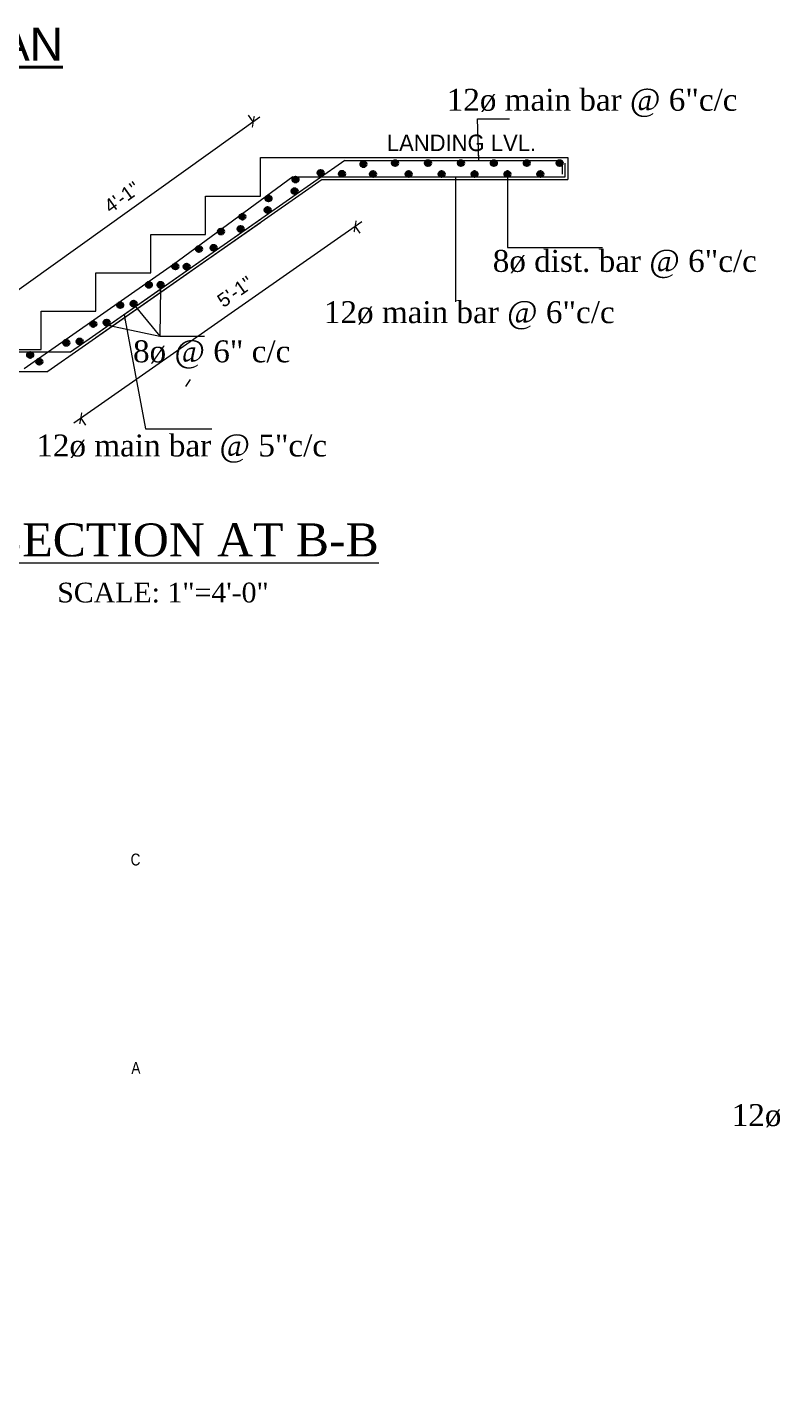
# Model space of a CAD drawing. Header units: inches. Extents: x 85856 to 287200, y -126184 to 75211.
# Drawn here: x 187692.2 to 187966.1, y -24563.2 to -24068 of the extents above; entities that cross this region are included whole.
import ezdxf
from ezdxf.enums import TextEntityAlignment as Align

# ---------------------------------------------------------------- set-up
doc = ezdxf.new("R2010")
doc.units = ezdxf.units.IN
doc.header["$LTSCALE"] = 0.5
doc.header["$MEASUREMENT"] = 0
doc.header["$PDMODE"] = 66
for name, color, linetype, lineweight in [('hatch', 9, 'Continuous', 5), ('stair', 132, 'Continuous', 13), ('TEXT', 220, 'Continuous', 9), ('wall', 1, 'Continuous', 40), ('WALL SEC', 2, 'Continuous', 35)]:
    doc.layers.add(name, color=color, linetype=linetype, lineweight=lineweight)
doc.styles.add('ARAIL', font='ARIALN.TTF')
doc.styles.add('bimal', font='arial.ttf')
doc.styles.add('Lettring Text', font='arial.ttf')
doc.styles.add('NIR', font='COPRGTL.TTF')
doc.styles.add('ordinary', font='arial.ttf')
doc.styles.get("Standard").update_dxf_attribs({"font": 'arial.ttf'})
doc.styles.add('TIMES', font='times.ttf')
doc.dimstyles.new('1 by 96', dxfattribs={"dimtxt": 6, "dimasz": 4, "dimexe": 4, "dimexo": 4, "dimgap": 2, "dimtad": 1, "dimdec": 0, "dimzin": 0, "dimdsep": 46, "dimlunit": 4, "dimtxsty": 'Standard', "dimblk": 'ARCHTICK', "dimcen": 0, "dimdle": 4, "dimadec": 0, "dimazin": 0, "dimtfac": 1, "dimtdec": 0, "dimtix": 1, "dimtofl": 0, "dimtmove": 1, "dimatfit": 3, "dimldrblk": 'ARCHTICK', "dimfxl": 4, "dimfxlon": 1, "dimtolj": 1, "dimtzin": 0, "dimlwd": -1, "dimlwe": -1, "dimarcsym": 0})
doc.dimstyles.new('1_96', dxfattribs={"dimtxt": 5, "dimasz": 3, "dimexe": 3, "dimexo": 3, "dimgap": 3, "dimtad": 1, "dimdec": 0, "dimzin": 0, "dimdsep": 46, "dimlunit": 4, "dimtxsty": 'bimal', "dimblk": 'ARCHTICK', "dimcen": 2, "dimdle": 3, "dimclrd": 3, "dimclre": 1, "dimclrt": 4, "dimadec": 0, "dimazin": 0, "dimtfac": 1, "dimtdec": 0, "dimtix": 1, "dimtofl": 0, "dimtmove": 0, "dimatfit": 3, "dimldrblk": 'ARCHTICK', "dimfxl": 1, "dimtolj": 1, "dimtzin": 0, "dimlwd": 0, "dimlwe": 9, "dimarcsym": 0})
doc.dimstyles.new('Copy of Standard', dxfattribs={"dimtxt": 6, "dimasz": 2.875, "dimexe": 2, "dimexo": 4, "dimgap": 2, "dimtad": 1, "dimdec": 0, "dimrnd": 1, "dimzin": 0, "dimdsep": 46, "dimlunit": 4, "dimtxsty": 'Lettring Text', "dimcen": 0.1, "dimclrd": 7, "dimclre": 7, "dimclrt": 7, "dimazin": 0, "dimtfac": 0.645, "dimtdec": 0, "dimtmove": 1, "dimatfit": 0, "dimfxl": 3, "dimfxlon": 1, "dimtfillclr": 256, "dimtolj": 1, "dimtzin": 0, "dimlwd": -1, "dimlwe": -1, "dimarcsym": 2})

# ---------------------------------------------------------------- blocks, each defined once
blk = doc.blocks.new('_ArchTick')
at = {"color": 0, "linetype": 'ByBlock', "const_width": 0.15}
blk.add_lwpolyline([(-0.5, -0.5), (0.5, 0.5)], dxfattribs=at)
blk = doc.blocks.new('*D865')
at = {"layer": 'Defpoints', "color": 0, "linetype": 'Continuous', "transparency": 16777216}
for p in [(187799.73, -24123.61), (187699.73, -24193.61), (187711.69, -24210.69)]:
    blk.add_point(p, dxfattribs=at)
at = {"layer": 'WALL SEC', "color": 3, "linetype": 'Continuous', "lineweight": 0, "transparency": 16777216}
blk.add_line((187814.15, -24138.97), (187709.23, -24212.41), dxfattribs=at)
at = {"layer": 'WALL SEC', "color": 1, "linetype": 'Continuous', "lineweight": 9, "transparency": 16777216}
for p, q in [((187811.69, -24140.69), (187813.41, -24143.15)), ((187711.69, -24210.69), (187713.41, -24213.15))]:
    blk.add_line(p, q, dxfattribs=at)
at = {"layer": 'WALL SEC', "color": 3, "linetype": 'Continuous', "lineweight": 0, "transparency": 16777216, "xscale": 3, "yscale": 3, "zscale": 3}
for p, rotation in [((187811.69, -24140.69), 34.99202019856536), ((187711.69, -24210.69), 214.9920201985654)]:
    blk.add_blockref('_ArchTick', p, dxfattribs=dict(at, rotation=rotation))
at = {"layer": 'WALL SEC', "color": 4, "linetype": 'Continuous', "lineweight": 25, "transparency": 16777216, "insert": (187767.96, -24164.52), "char_height": 5, "attachment_point": 5, "rotation": 34.992, "style": 'bimal'}
blk.add_mtext('\\A1;5\'-1"', dxfattribs=at)
blk = doc.blocks.new('*D866')
at = {"layer": 'Defpoints', "color": 0, "linetype": 'Continuous', "transparency": 16777216}
for p in [(187774.57, -24102.51), (187788.98, -24122.61), (187699.67, -24186.61)]:
    blk.add_point(p, dxfattribs=at)
at = {"layer": 'WALL SEC', "color": 3, "linetype": 'Continuous', "lineweight": 0, "transparency": 16777216}
blk.add_line((187682.83, -24168.25), (187777.01, -24100.76), dxfattribs=at)
at = {"layer": 'WALL SEC', "color": 1, "linetype": 'Continuous', "lineweight": 9, "transparency": 16777216}
for p, q in [((187774.57, -24102.51), (187772.82, -24100.07)), ((187685.27, -24166.51), (187683.52, -24164.07))]:
    blk.add_line(p, q, dxfattribs=at)
at = {"layer": 'WALL SEC', "color": 3, "linetype": 'Continuous', "lineweight": 0, "transparency": 16777216, "xscale": 3, "yscale": 3, "zscale": 3}
for p, rotation in [((187774.57, -24102.51), 35.62799835688264), ((187685.27, -24166.51), 215.6279983568826)]:
    blk.add_blockref('_ArchTick', p, dxfattribs=dict(at, rotation=rotation))
at = {"layer": 'WALL SEC', "color": 4, "linetype": 'Continuous', "lineweight": 25, "transparency": 16777216, "insert": (187726.71, -24130.03), "char_height": 5, "attachment_point": 5, "rotation": 35.628, "style": 'bimal'}
blk.add_mtext('\\A1;4\'-1"', dxfattribs=at)
blk = doc.blocks.new('*D955')
at = {"layer": 'Defpoints', "color": 0, "transparency": 16777216}
for p in [(186359.14, -24458.19), (186330.57, -24500.19), (188229.75, -24500.19)]:
    blk.add_point(p, dxfattribs=at)
at = {"layer": 'wall', "color": 0, "transparency": 16777216}
for p, q in [((186330.57, -24454.19), (186330.57, -24504.19)), ((186334.57, -24458.19), (186326.57, -24458.19)), ((186334.57, -24500.19), (186326.57, -24500.19))]:
    blk.add_line(p, q, dxfattribs=at)
at = {"layer": 'wall', "color": 0, "transparency": 16777216, "xscale": 4, "yscale": 4, "zscale": 4}
for p, rotation in [((186330.57, -24458.19), 90), ((186330.57, -24500.19), 270)]:
    blk.add_blockref('_ArchTick', p, dxfattribs=dict(at, rotation=rotation))
at = {"layer": 'wall', "color": 0, "transparency": 16777216, "insert": (186325.5, -24479.19), "char_height": 6, "attachment_point": 5, "rotation": 90}
blk.add_mtext('\\A1;3\'-6"', dxfattribs=at)
blk = doc.blocks.new('*D956')
at = {"layer": 'Defpoints', "color": 0, "transparency": 16777216}
for p in [(188217.84, -24500.19), (186330.57, -24559.19), (186347.22, -24559.19)]:
    blk.add_point(p, dxfattribs=at)
at = {"layer": 'wall', "color": 0, "transparency": 16777216}
for p, q in [((186334.57, -24500.19), (186326.57, -24500.19)), ((186330.57, -24496.19), (186330.57, -24563.19)), ((186334.57, -24559.19), (186326.57, -24559.19))]:
    blk.add_line(p, q, dxfattribs=at)
at = {"layer": 'wall', "color": 0, "transparency": 16777216, "xscale": 4, "yscale": 4, "zscale": 4}
for p, rotation in [((186330.57, -24500.19), 90), ((186330.57, -24559.19), 270)]:
    blk.add_blockref('_ArchTick', p, dxfattribs=dict(at, rotation=rotation))
at = {"layer": 'wall', "color": 0, "transparency": 16777216, "insert": (186325.55, -24529.69), "char_height": 6, "attachment_point": 5, "rotation": 90}
blk.add_mtext('\\A1;4\'-11"', dxfattribs=at)

msp = doc.modelspace()

# ---------------------------------------------------------------- hatches: boundary and pattern name
at = {"layer": 'WALL SEC'}
for points in [[(187813.72, -24118.04, 0.407959), (187814.7, -24119.04), (187814.74, -24119.04, 0.407959), (187815.72, -24118.04, 1)], [(187825.25, -24117.61, 0.407959), (187826.23, -24118.61), (187826.27, -24118.61, 0.407959), (187827.25, -24117.61, 1)], [(187837.25, -24117.61, 0.407959), (187838.23, -24118.61), (187838.27, -24118.61, 0.407959), (187839.25, -24117.61, 1)], [(187849.25, -24117.61, 0.407959), (187850.23, -24118.61), (187850.27, -24118.61, 0.407959), (187851.25, -24117.61, 1)], [(187861.25, -24117.61, 0.407959), (187862.23, -24118.61), (187862.27, -24118.61, 0.407959), (187863.25, -24117.61, 1)], [(187873.25, -24117.61, 0.407959), (187874.23, -24118.61), (187874.27, -24118.61, 0.407959), (187875.25, -24117.61, 1)], [(187885.25, -24117.61, 0.407959), (187886.23, -24118.61), (187886.27, -24118.61, 0.407959), (187887.25, -24117.61, 1)], [(187788.95, -24123.61, 0.407959), (187789.93, -24124.61), (187789.97, -24124.61, 0.407959), (187790.95, -24123.61, 1)], [(187798.12, -24121.19, 0.407959), (187799.1, -24122.19), (187799.14, -24122.19, 0.407959), (187800.12, -24121.19, 1)], [(187805.93, -24121.49, 0.407959), (187806.91, -24122.49), (187806.95, -24122.49, 0.407959), (187807.93, -24121.49, 1)], [(187817.21, -24121.61, 0.407959), (187818.18, -24122.61), (187818.23, -24122.61, 0.407959), (187819.21, -24121.61, 1)], [(187830.21, -24121.61, 0.407959), (187831.18, -24122.61), (187831.23, -24122.61, 0.407959), (187832.21, -24121.61, 1)], [(187842.21, -24121.61, 0.407959), (187843.18, -24122.61), (187843.23, -24122.61, 0.407959), (187844.21, -24121.61, 1)], [(187854.21, -24121.61, 0.407959), (187855.18, -24122.61), (187855.23, -24122.61, 0.407959), (187856.21, -24121.61, 1)], [(187866.21, -24121.61, 0.407959), (187867.18, -24122.61), (187867.23, -24122.61, 0.407959), (187868.21, -24121.61, 1)], [(187878.21, -24121.61, 0.407959), (187879.18, -24122.61), (187879.23, -24122.61, 0.407959), (187880.21, -24121.61, 1)], [(187788.63, -24127.84, 0.407959), (187789.6, -24128.84), (187789.65, -24128.84, 0.407959), (187790.63, -24127.84, 1)], [(187778.8, -24134.72, 0.407959), (187779.77, -24135.72), (187779.82, -24135.72, 0.407959), (187780.8, -24134.72, 1)], [(187779.12, -24130.49, 0.407959), (187780.1, -24131.49), (187780.14, -24131.49, 0.407959), (187781.12, -24130.49, 1)], [(187769.63, -24137.14, 0.407959), (187770.6, -24138.14), (187770.65, -24138.14, 0.407959), (187771.63, -24137.14, 1)], [(187761.81, -24142.59, 0.407959), (187762.79, -24143.59), (187762.83, -24143.59, 0.407959), (187763.81, -24142.59, 1)], [(187768.96, -24141.6, 0.407959), (187769.94, -24142.6), (187769.99, -24142.6, 0.407959), (187770.96, -24141.6, 1)], [(187753.77, -24148.95, 0.407959), (187754.75, -24149.95), (187754.79, -24149.95, 0.407959), (187755.77, -24148.95, 1)], [(187759.13, -24148.48, 0.407959), (187760.11, -24149.48), (187760.15, -24149.48, 0.407959), (187761.13, -24148.48, 1)], [(187745.19, -24155.29, 0.407959), (187746.17, -24156.29), (187746.21, -24156.29, 0.407959), (187747.19, -24155.29, 1)], [(187749.3, -24155.36, 0.407959), (187750.28, -24156.36), (187750.32, -24156.36, 0.407959), (187751.3, -24155.36, 1)], [(187735.52, -24162.01, 0.407959), (187736.5, -24163.01), (187736.54, -24163.01, 0.407959), (187737.52, -24162.01, 1)], [(187739.81, -24162.01, 0.407959), (187740.79, -24163.01), (187740.83, -24163.01, 0.407959), (187741.81, -24162.01, 1)], [(187725.08, -24169.41, 0.407959), (187726.06, -24170.4), (187726.1, -24170.4, 0.407959), (187727.08, -24169.41, 1)], [(187729.98, -24168.89, 0.407959), (187730.96, -24169.89), (187731, -24169.89, 0.407959), (187731.98, -24168.89, 1)], [(187715.25, -24176.29, 0.407959), (187716.23, -24177.29), (187716.27, -24177.29, 0.407959), (187717.25, -24176.29, 1)], [(187720.15, -24175.77, 0.407959), (187721.13, -24176.77), (187721.17, -24176.77, 0.407959), (187722.15, -24175.77, 1)], [(187705.42, -24183.17, 0.407959), (187706.4, -24184.17), (187706.44, -24184.17, 0.407959), (187707.42, -24183.17, 1)], [(187710.32, -24182.65, 0.407959), (187711.3, -24183.65), (187711.34, -24183.65, 0.407959), (187712.32, -24182.65, 1)], [(187692.25, -24187.61, 0.407959), (187693.23, -24188.61), (187693.27, -24188.61, 0.407959), (187694.25, -24187.61, 1)], [(187695.59, -24190.05, 0.407959), (187696.57, -24191.05), (187696.61, -24191.05, 0.407959), (187697.59, -24190.05, 1)]]:
    msp.add_hatch(color=256, dxfattribs=at).paths.add_polyline_path(points)

# ---------------------------------------------------------------- linework, layer by layer
at = {"layer": 'hatch'}
msp.add_line((187848.25, -24122.61), (187848.25, -24168.18), dxfattribs=at)
msp.add_lwpolyline([(187867.21, -24122.61), (187867.25, -24148.43), (187901.79, -24148.43)], dxfattribs=at)
at = {"layer": 'stair'}
for p, q in [((187807.98, -24116.61), (187717.21, -24180.15)), ((187797.21, -24115.61), (187889.21, -24115.61)), ((187807.98, -24116.61), (187887.21, -24116.61)), ((187887.21, -24116.61), (187887.21, -24121.61)), ((187888.21, -24122.61), (187888.21, -24117.61)), ((187889.21, -24115.61), (187889.21, -24123.61)), ((187799.73, -24123.61), (187717.21, -24181.37)), ((187788.98, -24122.61), (187745.5, -24154.53)), ((187788.98, -24122.61), (187888.21, -24122.61)), ((187799.73, -24123.61), (187889.21, -24123.61)), ((187777.21, -24138.15), (187757.21, -24152.15)), ((187777.21, -24139.37), (187757.21, -24153.37)), ((187757.21, -24152.15), (187737.21, -24166.15)), ((187757.21, -24153.37), (187737.21, -24167.37)), ((187745.5, -24154.53), (187691.1, -24192.61)), ((187737.21, -24167.37), (187699.73, -24193.61)), ((187737.21, -24166.15), (187707.98, -24186.61)), ((187623.47, -24185.61), (187697.21, -24185.61)), ((187707.98, -24186.61), (187625.51, -24186.61)), ((187623.47, -24193.61), (187699.73, -24193.61)), ((187751.61, -24196.53), (187749.91, -24199.11))]:
    msp.add_line(p, q, dxfattribs=at)
for points in [[(187777.21, -24129.61), (187777.21, -24115.61), (187797.21, -24115.61)], [(187757.21, -24143.61), (187757.21, -24129.61), (187777.21, -24129.61)], [(187737.21, -24157.61), (187737.21, -24143.61), (187757.21, -24143.61)], [(187717.21, -24171.61), (187717.21, -24157.61), (187737.21, -24157.61)], [(187697.21, -24185.61), (187697.21, -24171.61), (187717.21, -24171.61)]]:
    msp.add_lwpolyline(points, dxfattribs=at)
at = {"layer": 'WALL SEC'}
for centre in [(187814.72, -24118.03), (187826.25, -24117.61), (187838.25, -24117.61), (187850.25, -24117.61), (187862.25, -24117.61), (187874.25, -24117.61), (187886.25, -24117.61), (187789.95, -24123.61), (187799.12, -24121.19), (187806.93, -24121.49), (187818.21, -24121.61), (187831.21, -24121.61), (187843.21, -24121.61), (187855.21, -24121.61), (187867.21, -24121.61), (187879.21, -24121.61), (187789.63, -24127.83), (187779.8, -24134.71), (187780.12, -24130.49), (187770.63, -24137.13), (187762.81, -24142.58), (187769.96, -24141.6), (187754.77, -24148.95), (187760.13, -24148.48), (187746.19, -24155.29), (187750.3, -24155.36), (187736.52, -24162), (187740.81, -24162), (187726.08, -24169.4), (187730.98, -24168.88), (187716.25, -24176.28), (187721.15, -24175.77), (187706.42, -24183.16), (187711.32, -24182.65), (187693.25, -24187.61), (187696.59, -24190.04)]:
    msp.add_circle(centre, 1, dxfattribs=at)

# ---------------------------------------------------------------- texts
at = {"insert": (187823.25, -24107.22), "char_height": 6, "width": 152.2021, "attachment_point": 1, "style": 'NIR'}
msp.add_mtext('LANDING LVL.', dxfattribs=at)
at = {"layer": 'TEXT', "style": 'TIMES'}
msp.add_text('%%USECTION AT B-B', height=12, dxfattribs=at).set_placement((187750.32, -24255.01), align=Align.MIDDLE_CENTER)
at = {"layer": 'TEXT', "char_height": 8, "attachment_point": 9, "style": 'TIMES'}
for s, insert in [('12ø main bar @ 6"c/c', (187951.05, -24100.84)), ('8ø dist. bar @ 6"c/c', (187958.11, -24159.6)), ('12ø main bar @ 6"c/c', (187906.28, -24178.3)), ('8ø @ 6" c/c', (187788.07, -24192.58)), ('12ø main bar @ 5"c/c', (187801.47, -24226.92)), ('12ø main bar @ 6"c/c', (188054.92, -24471.12))]:
    msp.add_mtext(s, dxfattribs=dict(at, insert=insert))
at = {"layer": 'TEXT', "insert": (187741.65, -24274.31), "char_height": 7.2, "width": 216.4317, "attachment_point": 5, "style": 'TIMES'}
msp.add_mtext('SCALE: 1"=4\'-0"', dxfattribs=at)
at = {"layer": 'TEXT', "char_height": 4.32, "attachment_point": 9, "rotation": 0.6303, "style": 'ARAIL'}
for s, insert in [('C', (187733.46, -24373.81)), ('A', (187733.46, -24449.73))]:
    msp.add_mtext_dynamic_manual_height_columns(s, width=125.4648, gutter_width=90, heights=[0], dxfattribs=dict(at, insert=insert))
at = {"layer": 'wall', "style": 'ordinary'}
msp.add_text('%%UFLOOR BEAM PLAN', height=12, dxfattribs=at).set_placement((187626.02, -24074.21), align=Align.MIDDLE_CENTER)

# ---------------------------------------------------------------- dimensions: what is measured, and where the dimension line sits
at = {"layer": 'wall'}
for base, p1, p2, picture, middle in [((186330.57, -24500.19), (186359.14, -24458.19), (188229.75, -24500.19), '*D955', (186325.5, -24479.19)), ((186330.57, -24559.19), (188217.84, -24500.19), (186347.22, -24559.19), '*D956', (186325.55, -24529.69))]:
    dim = msp.add_linear_dim(base=base, p1=p1, p2=p2, angle=90, dimstyle='1 by 96', dxfattribs=at)
    dim.commit()
    dim.dimension.update_dxf_attribs({"geometry": picture, "text_midpoint": middle})
at = {"layer": 'WALL SEC', "linetype": 'Continuous', "lineweight": 25}
dim = msp.add_aligned_dim(p1=(187699.67, -24186.61), p2=(187788.98, -24122.61), distance=24.73, text='4\'-1"', dimstyle='1_96', override={"dimfxl": 0, "dimfxlon": 1, "dimarcsym": 1}, dxfattribs=at)
dim.commit()
dim.dimension.update_dxf_attribs({"geometry": '*D866', "text_midpoint": (187726.71, -24130.03)})
dim = msp.add_linear_dim(base=(187711.69, -24210.69), p1=(187799.73, -24123.61), p2=(187699.73, -24193.61), angle=214.992, text='5\'-1"', dimstyle='1_96', override={"dimfxl": 0, "dimfxlon": 1, "dimarcsym": 1}, dxfattribs=at)
dim.commit()
dim.dimension.update_dxf_attribs({"geometry": '*D865', "text_midpoint": (187771.14, -24169.07), "dimtype": 161})

# ---------------------------------------------------------------- leaders
at = {"layer": 'hatch'}
for points in [[(187856.72, -24116.61), (187856.31, -24101.49), (187867.93, -24101.5)], [(187740.73, -24162.93), (187740.54, -24180.72), (187756.82, -24180.72)], [(187727.49, -24172.95), (187735.34, -24214.48), (187759.45, -24214.48)], [(187731.54, -24169.75), (187740.54, -24180.72), (187756.82, -24180.72)], [(187721.52, -24176.66), (187740.54, -24180.72), (187756.82, -24180.72)]]:
    msp.add_leader(points, dimstyle='Copy of Standard', override={"dimasz": 2, "dimtad": 0}, dxfattribs=at)

doc.saveas('drawing.dxf')
